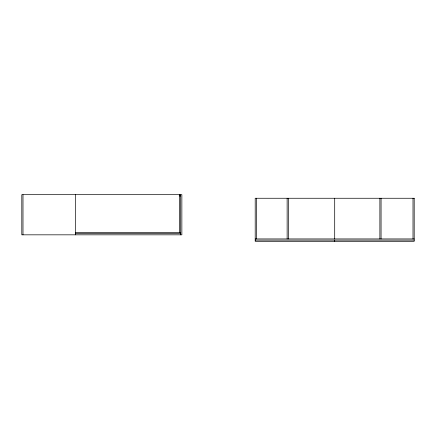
<?xml version="1.0" encoding="UTF-8"?>
<svg xmlns="http://www.w3.org/2000/svg" width="436" height="436" viewBox="0 0 436 436"><rect width="100%" height="100%" fill="white"/><g stroke="black" fill="none" stroke-linecap="round" stroke-linejoin="round"><path stroke-width="0.65" d="M179.18 195.873L180.668 195.873M75.461 232.443L180.668 232.443M75.461 233.636L180.668 233.636M255.202 238.933L414.2 238.933M255.202 240.127L414.2 240.127M413.006 198.26L413.006 238.933M381.075 198.26L381.075 238.933M379.881 198.26L379.881 238.933M334.701 198.26L334.701 238.933M334.701 240.127L334.701 241.321M288.327 198.26L288.327 238.933M287.133 198.26L287.133 238.933M256.39 198.26L256.39 238.933M180.668 234.83L180.668 194.679L181.861 194.679L181.861 234.83L21.8 234.83L21.8 194.679L180.537 194.679L180.537 195.873M179.474 194.679L179.474 232.443M75.461 194.679L75.461 234.83M22.994 194.679L22.994 234.83M414.2 198.26L255.202 198.26L255.202 241.321L414.2 241.321L414.2 198.26"/></g></svg>
